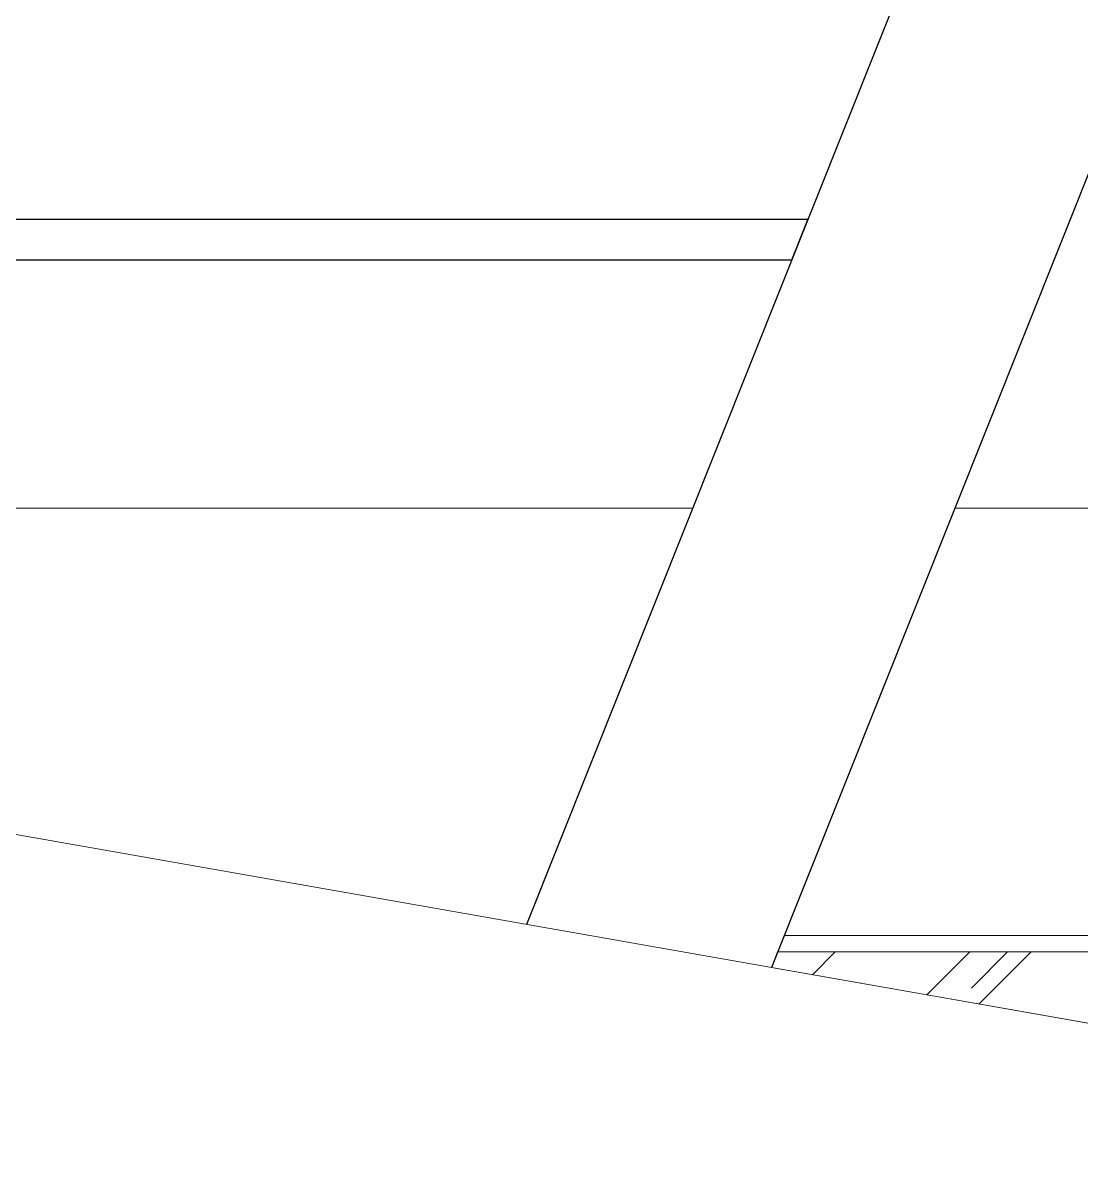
# Model space of a CAD drawing. Header units: inches. Extents: x 249 to 1192, y -18 to 440.
# Drawn here: x 634.4 to 636.962, y 260.854 to 263.623 of the extents above; entities that cross this region are included whole.
import ezdxf

# ---------------------------------------------------------------- set-up
doc = ezdxf.new("R2010")
doc.units = ezdxf.units.IN
doc.header["$MEASUREMENT"] = 0
for name, color, linetype, lineweight in [('DINDING', 6, 'Continuous', 0), ('KACA', 141, 'Continuous', 30), ('KUSEN', 16, 'Continuous', 15), ('LANTAI', 135, 'Continuous', 9)]:
    doc.layers.add(name, color=color, linetype=linetype, lineweight=lineweight)
doc.layers.add('KOLOM', color=5, linetype='Continuous')

# ---------------------------------------------------------------- blocks, each defined once
blk = doc.blocks.new('tampak depan')
at = {"layer": 'KACA'}
h = blk.add_hatch(dxfattribs=at)
h.set_pattern_fill('AR-RROOF', color=256, scale=0.5, angle=45, style=0)
h.set_pattern_definition([(45, (721.90173, 335.8843), (0.42426, 1.13137), [7.5, -1, 2.5, -0.5]), (45, (722.1952, 336.5313), (-0.82378, 0.11667), [1.5, -0.165, 3, -0.375]), (45, (721.77798, 336.3616), (1.601597, 2.07536), [4, -0.7, 2, -0.5])])
h.paths.add_polyline_path([(723.7077, 335.8843), (723.7077, 336.2019), (722.8002, 336.2019), (722.8002, 336.0061), (722.8609, 335.9954)])
h.paths.add_polyline_path([(721.9167, 336.2019), (721.9017, 336.1643), (722.7602, 336.0131), (722.7602, 336.2019)])
at = {"layer": 'DINDING'}
for points in [[(722.3456, 337.2769), (725.9474, 337.2769), (725.9474, 338.4269)], [(721.7109, 337.2769), (715.5839, 337.2769)], [(721.7109, 337.2769), (715.5839, 337.2769)]]:
    blk.add_lwpolyline(points, dxfattribs=at)
at = {"layer": 'KOLOM'}
for points in [[(723.6259, 342.0769), (721.3087, 336.2687)], [(722.8642, 338.5769), (721.9017, 336.1643)], [(711.609, 337.9769), (721.9902, 337.9769)], [(721.9902, 337.9769), (721.9503, 337.8769), (712.1769, 337.8769)]]:
    blk.add_lwpolyline(points, dxfattribs=at)
at = {"layer": 'KUSEN'}
blk.add_lwpolyline([(723.7479, 335.879), (723.7479, 336.2419), (721.9327, 336.2419)], dxfattribs=at)
blk.add_lwpolyline([(722.7602, 336.2019), (721.9167, 336.2019), (721.9017, 336.1643), (722.7602, 336.0131)], close=True, dxfattribs=at)
at = {"layer": 'LANTAI'}
blk.add_lwpolyline([(708.5987, 338.5071), (722.8609, 335.9954), (726.7222, 335.4889), (727.9995, 335.3136), (728.8215, 335.1928), (729.5543, 335.077), (730.1858, 334.9681), (730.7058, 334.868), (731.1056, 334.7781), (731.4722, 334.668), (731.5614, 334.6038)], dxfattribs=at)

msp = doc.modelspace()

# ---------------------------------------------------------------- block references
at = {"layer": 'KOLOM'}
msp.add_blockref('tampak depan', (-85.6899, -74.829), dxfattribs=at)

doc.saveas('drawing.dxf')
